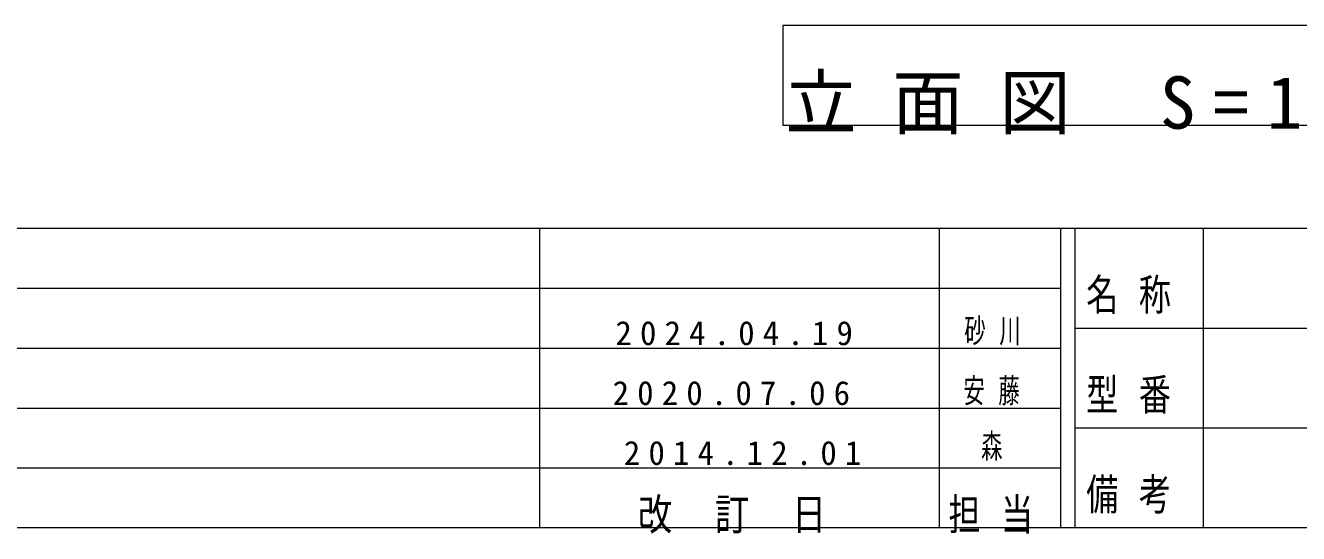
# Model space of a CAD drawing. Units: millimetres on the paper. Extents: x 6 to 426, y -302 to 292.
# Drawn here: x 92.5 to 181.7, y 14.6 to 50.2 of the extents above; entities that cross this region are included whole.
import ezdxf
from ezdxf.enums import TextEntityAlignment as Align

# ---------------------------------------------------------------- set-up
doc = ezdxf.new("R2010")
doc.units = ezdxf.units.MM
for name, color, linetype, lineweight in [('2D', 7, 'Continuous', 13), ('FMT', 7, 'Continuous', 13), ('FMT-TXT', 7, 'Continuous', 13), ('TEXT', 7, 'Continuous', 13)]:
    doc.layers.add(name, color=color, linetype=linetype, lineweight=lineweight)
doc.styles.add('ＭＳ ゴシック', font='')
doc.styles.get('ＭＳ ゴシック').set_extended_font_data('MS Gothic')

msp = doc.modelspace()

# ---------------------------------------------------------------- linework, layer by layer
at = {"layer": '2D'}
for p, q in [((145.554, 50.218), (145.554, 43.218)), ((197.411, 50.218), (145.554, 50.218)), ((145.554, 43.218), (197.411, 43.218))]:
    msp.add_line(p, q, dxfattribs=at)
at = {"layer": 'FMT'}
for p, q in [((28, 36), (403, 36)), ((128.5, 36), (128.5, 15)), ((156.5, 36), (156.5, 15)), ((165, 36), (165, 15)), ((166, 36), (166, 15)), ((175, 36), (175, 15)), ((28, 31.8), (165, 31.8)), ((166, 29), (306, 29)), ((28, 27.6), (165, 27.6)), ((28, 23.4), (165, 23.4)), ((166, 22), (306, 22)), ((28, 19.2), (165, 19.2)), ((403, 15), (28, 15))]:
    msp.add_line(p, q, dxfattribs=at)

# ---------------------------------------------------------------- texts
at = {"layer": 'FMT-TXT', "style": 'ＭＳ ゴシック', "width": 0.65}
msp.add_text('森', height=1.686, dxfattribs=at).set_placement((159.439, 19.383), align=Align.BOTTOM_LEFT)
at = {"layer": 'FMT-TXT', "attachment_point": 7, "style": 'ＭＳ ゴシック'}
for s, insert, char_height in [('\\T1.64;\\W0.75;名称', (166.8, 30), 2.199), ('\\T1.5;2024.04.19', (133.826, 27.783), 1.686), ('\\T1.64;\\W0.65;砂川', (158.266, 27.783), 1.686), ('\\T1.5;2020.07.06', (133.629, 23.583), 1.686), ('\\T1.64;\\W0.65;安藤', (158.197, 23.583), 1.686), ('\\T1.64;\\W0.75;型番', (166.8, 23), 2.199), ('\\T1.5;2014.12.01', (134.417, 19.383), 1.686), ('\\T1.64;\\W0.75;備考', (166.8, 16), 2.199), ('\\T1.5;\\W0.8;改\\~訂\\~日', (135.4, 14.6), 2.199), ('\\T1.64;\\W0.75;担当', (157.15, 14.6), 2.199)]:
    msp.add_mtext(s, dxfattribs=dict(at, insert=insert, char_height=char_height))
at = {"layer": 'TEXT', "insert": (145.721, 42.551), "char_height": 3.666, "attachment_point": 7, "style": 'ＭＳ ゴシック'}
msp.add_mtext('\\T1.5;立面図\\~S=1／50', dxfattribs=at)

doc.saveas('drawing.dxf')
